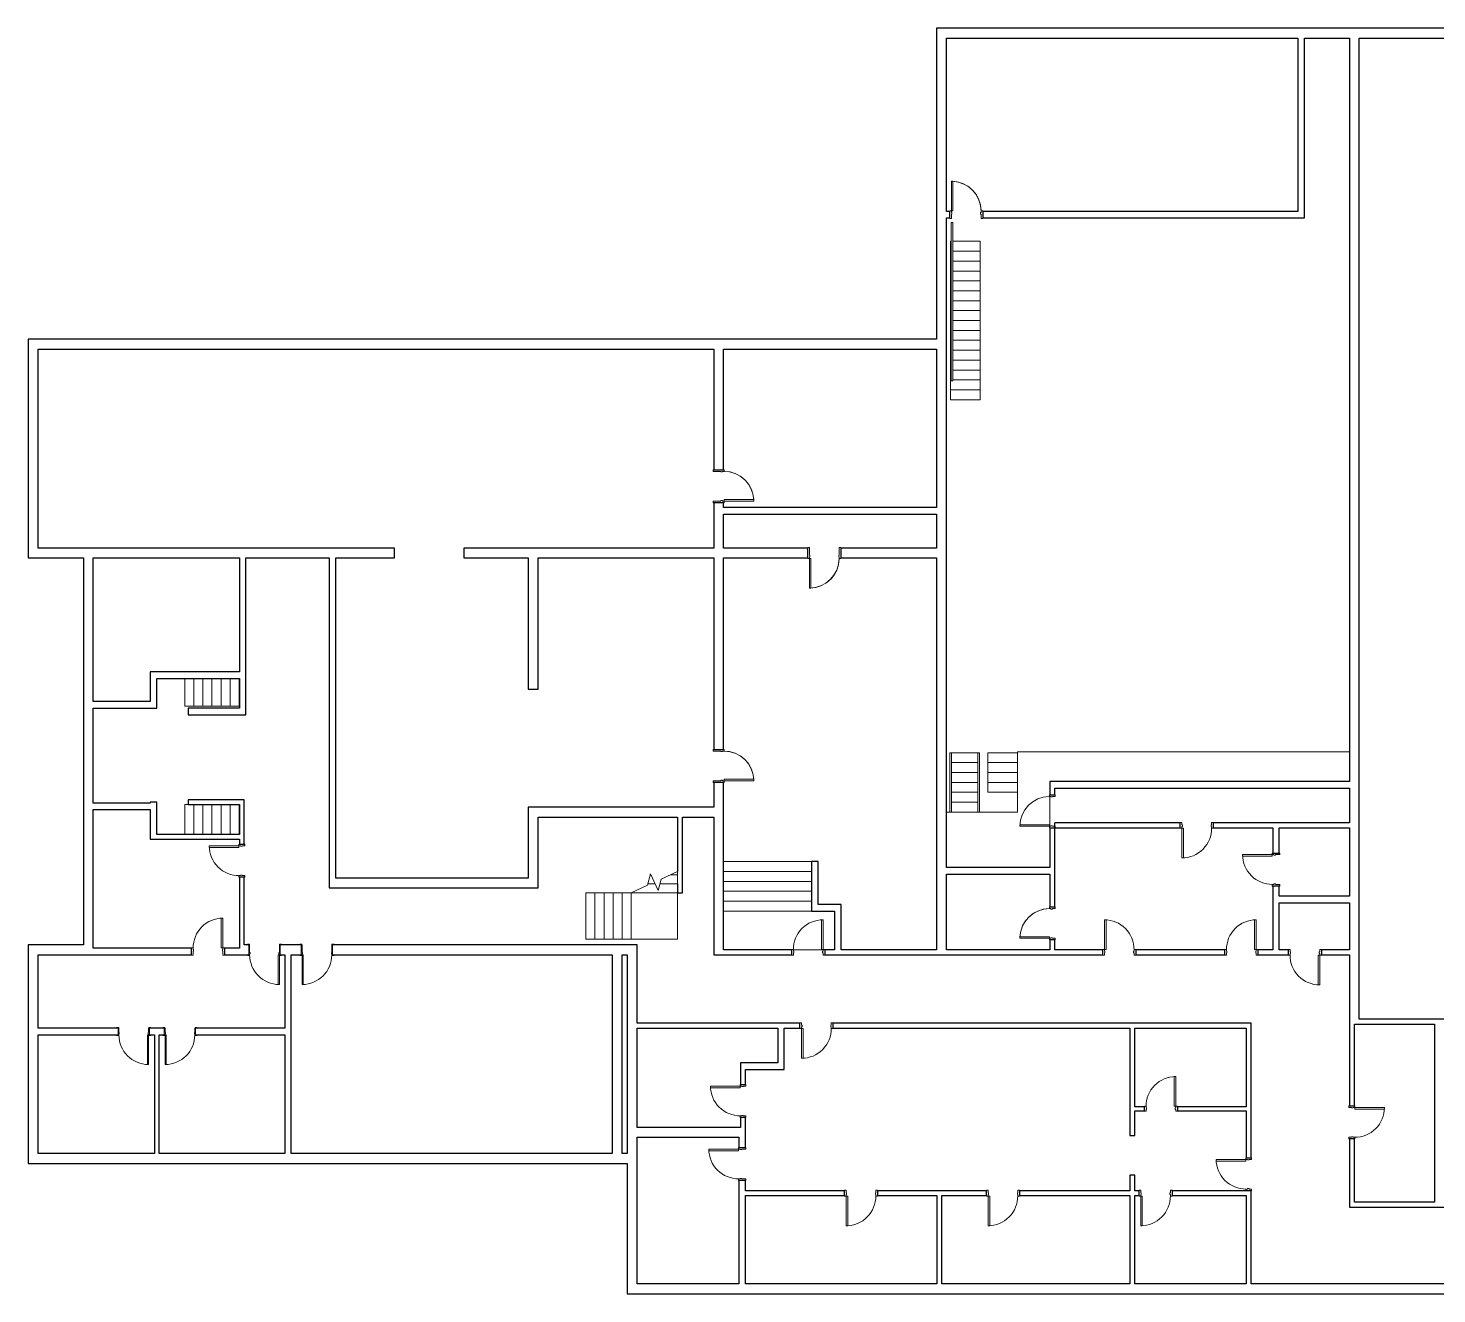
# Model space of a CAD drawing. Header units: inches. Extents: x -7329 to 7277, y -991 to 2141.
# Drawn here: x -7329 to -5622, y 607 to 2141 of the extents above; entities that cross this region are included whole.
import ezdxf

# ---------------------------------------------------------------- set-up
doc = ezdxf.new("R2010")
doc.units = ezdxf.units.IN
doc.header["$MEASUREMENT"] = 0
for name, color, linetype, lineweight in [('A-DOOR', 31, 'Continuous', 9), ('A-DOOR-FRAM', 31, 'Continuous', 15), ('A-FLOR', 192, 'Continuous', 9), ('A-FLOR-HRAL', 11, 'Continuous', 9), ('A-WALL', 113, 'Continuous', 9), ('I-WALL', 2, 'Continuous', 9), ('S-STRS', 31, 'Continuous', 9), ('S-STRS-MBND', 31, 'Continuous', 9)]:
    doc.layers.add(name, color=color, linetype=linetype, lineweight=lineweight)

# ---------------------------------------------------------------- blocks, each defined once
blk = doc.blocks.new('Door-Interior-Single-3_Panel_Vert-Wood - 36_ x 96_-5258349-LEVEL 2 Map Export')
at = {"layer": 'A-DOOR'}
for p, q in [((-20.75, 6.875), (-18.25, 6.875)), ((-20.75, 6.125), (-20.75, 6.875)), ((-18.25, 6.125), (-20.75, 6.125)), ((-18.25, 6.875), (-18.25, 6.125)), ((18.25, 6.875), (20.75, 6.875)), ((18.25, 6.125), (18.25, 6.875)), ((20.75, 6.125), (18.25, 6.125)), ((20.75, 6.875), (20.75, 6.125)), ((-20.75, -5.875), (-18.25, -5.875)), ((-20.75, -6.625), (-20.75, -5.875)), ((-18.25, -6.625), (-20.75, -6.625)), ((-18.25, -5.875), (-18.25, -6.625)), ((16.625, -5.875), (18, -5.875)), ((16.625, -41.875), (16.625, -5.875)), ((18, -5.875), (18, -41.875)), ((18.25, -5.875), (20.75, -5.875)), ((18.25, -6.625), (18.25, -5.875)), ((20.75, -6.625), (18.25, -6.625)), ((20.75, -5.875), (20.75, -6.625)), ((18, -41.875), (16.625, -41.875))]:
    blk.add_line(p, q, dxfattribs=at)
blk.add_arc((18, -5.875), 36, 180, 270, dxfattribs=at)
at = {"layer": 'A-DOOR-FRAM'}
for p, q in [((-19, -5.875), (-19, 6.125)), ((-18.25, 6.125), (-18, 6.125)), ((-18, 6.125), (-18, -3.125)), ((18, 6.125), (18.25, 6.125)), ((18, -3.125), (18, 6.125)), ((19, 6.125), (19, -5.875)), ((-18, -5.875), (-18.25, -5.875)), ((-18, -3.125), (-17.5, -3.125)), ((-18, -4.5), (-18, -5.875)), ((-17.5, -4.5), (-18, -4.5)), ((-17.5, -3.125), (-17.5, -4.5)), ((17.5, -3.125), (18, -3.125)), ((17.5, -4.5), (17.5, -3.125)), ((18, -4.5), (17.5, -4.5)), ((18, -5.875), (18, -4.5)), ((18.25, -5.875), (18, -5.875))]:
    blk.add_line(p, q, dxfattribs=at)
blk = doc.blocks.new('Door-Interior-Single-3_Panel_Vert-Wood - 36_ x 96_-5258340-LEVEL 2 Map Export')
at = {"layer": 'A-DOOR'}
for p, q in [((-20.75, 4.875), (-18.25, 4.875)), ((-20.75, 4.125), (-20.75, 4.875)), ((-18.25, 4.125), (-20.75, 4.125)), ((-18.25, 4.875), (-18.25, 4.125)), ((18.25, 4.875), (20.75, 4.875)), ((18.25, 4.125), (18.25, 4.875)), ((20.75, 4.125), (18.25, 4.125)), ((20.75, 4.875), (20.75, 4.125)), ((-20.75, -3.875), (-18.25, -3.875)), ((-20.75, -4.625), (-20.75, -3.875)), ((-18.25, -4.625), (-20.75, -4.625)), ((-18.25, -3.875), (-18.25, -4.625)), ((16.625, -3.875), (18, -3.875)), ((16.625, -39.875), (16.625, -3.875)), ((18, -3.875), (18, -39.875)), ((18.25, -3.875), (20.75, -3.875)), ((18.25, -4.625), (18.25, -3.875)), ((20.75, -4.625), (18.25, -4.625)), ((20.75, -3.875), (20.75, -4.625)), ((18, -39.875), (16.625, -39.875))]:
    blk.add_line(p, q, dxfattribs=at)
blk.add_arc((18, -3.875), 36, 180, 270, dxfattribs=at)
at = {"layer": 'A-DOOR-FRAM'}
for p, q in [((-19, -3.875), (-19, 4.125)), ((-18.25, 4.125), (-18, 4.125)), ((-18, 4.125), (-18, -1.125)), ((18, 4.125), (18.25, 4.125)), ((18, -1.125), (18, 4.125)), ((19, 4.125), (19, -3.875)), ((-18, -3.875), (-18.25, -3.875)), ((-18, -1.125), (-17.5, -1.125)), ((-18, -2.5), (-18, -3.875)), ((-17.5, -2.5), (-18, -2.5)), ((-17.5, -1.125), (-17.5, -2.5)), ((17.5, -1.125), (18, -1.125)), ((17.5, -2.5), (17.5, -1.125)), ((18, -2.5), (17.5, -2.5)), ((18, -3.875), (18, -2.5)), ((18.25, -3.875), (18, -3.875))]:
    blk.add_line(p, q, dxfattribs=at)
blk = doc.blocks.new('Door-Interior-Single-3_Panel_Vert-Wood - 36_ x 96_-5257969-LEVEL 2 Map Export')
at = {"layer": 'A-DOOR'}
for p, q in [((18, 39.875), (16.625, 39.875)), ((16.625, 39.875), (16.625, 3.875)), ((18, 3.875), (18, 39.875)), ((-18.25, 4.625), (-20.75, 4.625)), ((-20.75, 4.625), (-20.75, 3.875)), ((-20.75, 3.875), (-18.25, 3.875)), ((-18.25, 3.875), (-18.25, 4.625)), ((16.625, 3.875), (18, 3.875)), ((20.75, 4.625), (18.25, 4.625)), ((18.25, 4.625), (18.25, 3.875)), ((18.25, 3.875), (20.75, 3.875)), ((20.75, 3.875), (20.75, 4.625)), ((-18.25, -4.125), (-20.75, -4.125)), ((-20.75, -4.125), (-20.75, -4.875)), ((-20.75, -4.875), (-18.25, -4.875)), ((-18.25, -4.875), (-18.25, -4.125)), ((20.75, -4.125), (18.25, -4.125)), ((18.25, -4.125), (18.25, -4.875)), ((18.25, -4.875), (20.75, -4.875)), ((20.75, -4.875), (20.75, -4.125))]:
    blk.add_line(p, q, dxfattribs=at)
blk.add_arc((18, 3.875), 36, 90, 180, dxfattribs=at)
at = {"layer": 'A-DOOR-FRAM'}
for p, q in [((-19, 3.875), (-19, -4.125)), ((-18, 3.875), (-18.25, 3.875)), ((-18, 2.5), (-18, 3.875)), ((-17.5, 2.5), (-18, 2.5)), ((-18, -4.125), (-18, 1.125)), ((-18, 1.125), (-17.5, 1.125)), ((-17.5, 1.125), (-17.5, 2.5)), ((18, 2.5), (17.5, 2.5)), ((17.5, 2.5), (17.5, 1.125)), ((17.5, 1.125), (18, 1.125)), ((18, 3.875), (18, 2.5)), ((18.25, 3.875), (18, 3.875)), ((18, 1.125), (18, -4.125)), ((19, -4.125), (19, 3.875)), ((-18.25, -4.125), (-18, -4.125)), ((18, -4.125), (18.25, -4.125))]:
    blk.add_line(p, q, dxfattribs=at)
blk = doc.blocks.new('Door-Interior-Single-3_Panel_Vert-Wood - 36_ x 96_-5257896-LEVEL 2 Map Export')
at = {"layer": 'A-DOOR'}
for p, q in [((18, 41.875), (16.625, 41.875)), ((16.625, 41.875), (16.625, 5.875)), ((18, 5.875), (18, 41.875)), ((-18.25, 6.625), (-20.75, 6.625)), ((-20.75, 6.625), (-20.75, 5.875)), ((-20.75, 5.875), (-18.25, 5.875)), ((-18.25, 5.875), (-18.25, 6.625)), ((16.625, 5.875), (18, 5.875)), ((20.75, 6.625), (18.25, 6.625)), ((18.25, 6.625), (18.25, 5.875)), ((18.25, 5.875), (20.75, 5.875)), ((20.75, 5.875), (20.75, 6.625)), ((-18.25, -6.125), (-20.75, -6.125)), ((-20.75, -6.125), (-20.75, -6.875)), ((-20.75, -6.875), (-18.25, -6.875)), ((-18.25, -6.875), (-18.25, -6.125)), ((20.75, -6.125), (18.25, -6.125)), ((18.25, -6.125), (18.25, -6.875)), ((18.25, -6.875), (20.75, -6.875)), ((20.75, -6.875), (20.75, -6.125))]:
    blk.add_line(p, q, dxfattribs=at)
blk.add_arc((18, 5.875), 36, 90, 180, dxfattribs=at)
at = {"layer": 'A-DOOR-FRAM'}
for p, q in [((-19, 5.875), (-19, -6.125)), ((-18, 5.875), (-18.25, 5.875)), ((-18, 4.5), (-18, 5.875)), ((-17.5, 4.5), (-18, 4.5)), ((-18, -6.125), (-18, 3.125)), ((-18, 3.125), (-17.5, 3.125)), ((-17.5, 3.125), (-17.5, 4.5)), ((18, 4.5), (17.5, 4.5)), ((17.5, 4.5), (17.5, 3.125)), ((17.5, 3.125), (18, 3.125)), ((18, 5.875), (18, 4.5)), ((18.25, 5.875), (18, 5.875)), ((18, 3.125), (18, -6.125)), ((19, -6.125), (19, 5.875)), ((-18.25, -6.125), (-18, -6.125)), ((18, -6.125), (18.25, -6.125))]:
    blk.add_line(p, q, dxfattribs=at)
blk = doc.blocks.new('Door-Single_CE_ - WD Door-2_ WD Frame-5264573-LEVEL 2 Map Export')
at = {"layer": 'A-DOOR'}
for p, q in [((18, 39.5), (16, 39.5)), ((16, 39.5), (16, 3.5)), ((18, 3.5), (18, 39.5)), ((16, 3.5), (18, 3.5))]:
    blk.add_line(p, q, dxfattribs=at)
at = {"layer": 'A-DOOR', "lineweight": 15}
for p, q in [((18, 39.5), (16, 39.5)), ((16, 39.5), (16, 3.5)), ((18, 3.5), (18, 39.5)), ((18, 3.5), (16, 3.5))]:
    blk.add_line(p, q, dxfattribs=at)
at = {"layer": 'A-DOOR'}
blk.add_arc((18, 3.5), 36, 90, 180.5, dxfattribs=at)
blk.add_arc((18, 3.5), 36, 90, 180.5, dxfattribs=at)
blk.add_arc((18, 3.5), 36, 90, 180.5, dxfattribs=at)
blk.add_arc((18, 3.5), 36, 90, 180.5, dxfattribs=at)
at = {"layer": 'A-DOOR-FRAM'}
for p, q in [((-18, 3.5), (-20, 3.5)), ((-20, 3.5), (-20, -3.5)), ((-18, 1.5), (-18, 3.5)), ((-17.5, 1.5), (-18, 1.5)), ((-17.5, -0.5), (-17.5, 1.5)), ((18, 1.5), (17.5, 1.5)), ((17.5, 1.5), (17.5, -0.5)), ((20, 3.5), (18, 3.5)), ((18, 3.5), (18, 1.5)), ((20, -3.5), (20, 3.5)), ((-20, -3.5), (-18, -3.5)), ((-18, -3.5), (-18, -0.5)), ((-18, -0.5), (-17.5, -0.5)), ((17.5, -0.5), (18, -0.5)), ((18, -0.5), (18, -3.5)), ((18, -3.5), (20, -3.5))]:
    blk.add_line(p, q, dxfattribs=at)
blk = doc.blocks.new('Door-Single_CE_ - WD Door-2_ WD Frame-5264914-LEVEL 2 Map Export')
at = {"layer": 'A-DOOR'}
for p, q in [((18, 40.5), (16, 40.5)), ((16, 40.5), (16, 4.5)), ((18, 4.5), (18, 40.5)), ((16, 4.5), (18, 4.5))]:
    blk.add_line(p, q, dxfattribs=at)
at = {"layer": 'A-DOOR', "lineweight": 15}
for p, q in [((18, 40.5), (16, 40.5)), ((16, 40.5), (16, 4.5)), ((18, 4.5), (18, 40.5)), ((18, 4.5), (16, 4.5))]:
    blk.add_line(p, q, dxfattribs=at)
at = {"layer": 'A-DOOR'}
blk.add_arc((18, 4.5), 36, 90, 180.5, dxfattribs=at)
blk.add_arc((18, 4.5), 36, 90, 180.5, dxfattribs=at)
blk.add_arc((18, 4.5), 36, 90, 180.5, dxfattribs=at)
blk.add_arc((18, 4.5), 36, 90, 180.5, dxfattribs=at)
at = {"layer": 'A-DOOR-FRAM'}
for p, q in [((-18, 4.5), (-20, 4.5)), ((-20, 4.5), (-20, -4.5)), ((-18, 2.5), (-18, 4.5)), ((-17.5, 2.5), (-18, 2.5)), ((-18, -4.5), (-18, 0.5)), ((-18, 0.5), (-17.5, 0.5)), ((-17.5, 0.5), (-17.5, 2.5)), ((18, 2.5), (17.5, 2.5)), ((17.5, 2.5), (17.5, 0.5)), ((17.5, 0.5), (18, 0.5)), ((20, 4.5), (18, 4.5)), ((18, 4.5), (18, 2.5)), ((18, 0.5), (18, -4.5)), ((20, -4.5), (20, 4.5)), ((-20, -4.5), (-18, -4.5)), ((18, -4.5), (20, -4.5))]:
    blk.add_line(p, q, dxfattribs=at)
blk = doc.blocks.new('Door-Single_CE_ - WD Door-2_ WD Frame-V1-LEVEL 2 Map Export')
at = {"layer": 'A-DOOR', "lineweight": 15}
for p, q in [((18, 39.5), (16, 39.5)), ((16, 39.5), (16, 3.5)), ((18, 3.5), (18, 39.5)), ((18, 3.5), (16, 3.5))]:
    blk.add_line(p, q, dxfattribs=at)
at = {"layer": 'A-DOOR'}
blk.add_arc((18, 3.5), 36, 90, 180.5, dxfattribs=at)
blk.add_arc((18, 3.5), 36, 90, 180.5, dxfattribs=at)
at = {"layer": 'A-DOOR-FRAM'}
for p, q in [((-18, 3.5), (-20, 3.5)), ((-20, 3.5), (-20, -3.5)), ((-18, 1.5), (-18, 3.5)), ((-17.5, 1.5), (-18, 1.5)), ((-17.5, -0.5), (-17.5, 1.5)), ((18, 1.5), (17.5, 1.5)), ((17.5, 1.5), (17.5, -0.5)), ((20, 3.5), (18, 3.5)), ((18, 3.5), (18, 1.5)), ((20, -3.5), (20, 3.5)), ((-20, -3.5), (-18, -3.5)), ((-18, -3.5), (-18, -0.5)), ((-18, -0.5), (-17.5, -0.5)), ((17.5, -0.5), (18, -0.5)), ((18, -0.5), (18, -3.5)), ((18, -3.5), (20, -3.5))]:
    blk.add_line(p, q, dxfattribs=at)
blk = doc.blocks.new('Door-Single_CE_ - WD Door-2_ WD Frame-5266117-LEVEL 2 Map Export')
at = {"layer": 'A-DOOR'}
for p, q in [((16, -39.5), (16, -3.5)), ((16, -3.5), (18, -3.5)), ((18, -3.5), (18, -39.5)), ((18, -39.5), (16, -39.5))]:
    blk.add_line(p, q, dxfattribs=at)
at = {"layer": 'A-DOOR', "lineweight": 15}
for p, q in [((16, -39.5), (16, -3.5)), ((18, -3.5), (16, -3.5)), ((18, -3.5), (18, -39.5)), ((18, -39.5), (16, -39.5))]:
    blk.add_line(p, q, dxfattribs=at)
at = {"layer": 'A-DOOR'}
blk.add_arc((18, -3.5), 36, 179.5, 270, dxfattribs=at)
blk.add_arc((18, -3.5), 36, 179.5, 270, dxfattribs=at)
blk.add_arc((18, -3.5), 36, 179.5, 270, dxfattribs=at)
blk.add_arc((18, -3.5), 36, 179.5, 270, dxfattribs=at)
at = {"layer": 'A-DOOR-FRAM'}
for p, q in [((-20, 3.5), (-18, 3.5)), ((-20, -3.5), (-20, 3.5)), ((-18, 3.5), (-18, 0.5)), ((-18, 0.5), (-17.5, 0.5)), ((-17.5, 0.5), (-17.5, -1.5)), ((17.5, 0.5), (18, 0.5)), ((17.5, -1.5), (17.5, 0.5)), ((18, 3.5), (20, 3.5)), ((18, 0.5), (18, 3.5)), ((20, 3.5), (20, -3.5)), ((-18, -3.5), (-20, -3.5)), ((-18, -1.5), (-18, -3.5)), ((-17.5, -1.5), (-18, -1.5)), ((18, -1.5), (17.5, -1.5)), ((18, -3.5), (18, -1.5)), ((20, -3.5), (18, -3.5))]:
    blk.add_line(p, q, dxfattribs=at)
blk = doc.blocks.new('Door-Single_CE_ - WD Door-2_ WD Frame-5267572-LEVEL 2 Map Export')
at = {"layer": 'A-DOOR'}
for p, q in [((18, 39), (16, 39)), ((16, 39), (16, 3)), ((18, 3), (18, 39)), ((16, 3), (18, 3))]:
    blk.add_line(p, q, dxfattribs=at)
at = {"layer": 'A-DOOR', "lineweight": 15}
for p, q in [((18, 39), (16, 39)), ((16, 39), (16, 3)), ((18, 3), (18, 39)), ((18, 3), (16, 3))]:
    blk.add_line(p, q, dxfattribs=at)
at = {"layer": 'A-DOOR'}
blk.add_arc((18, 3), 36, 90, 180.5, dxfattribs=at)
blk.add_arc((18, 3), 36, 90, 180.5, dxfattribs=at)
blk.add_arc((18, 3), 36, 90, 180.5, dxfattribs=at)
blk.add_arc((18, 3), 36, 90, 180.5, dxfattribs=at)
at = {"layer": 'A-DOOR-FRAM'}
for p, q in [((-18, 3), (-20, 3)), ((-20, 3), (-20, -3)), ((-18, 1), (-18, 3)), ((-17.5, 1), (-18, 1)), ((-17.5, -1), (-17.5, 1)), ((18, 1), (17.5, 1)), ((17.5, 1), (17.5, -1)), ((20, 3), (18, 3)), ((18, 3), (18, 1)), ((20, -3), (20, 3)), ((-20, -3), (-18, -3)), ((-18, -3), (-18, -1)), ((-18, -1), (-17.5, -1)), ((17.5, -1), (18, -1)), ((18, -1), (18, -3)), ((18, -3), (20, -3))]:
    blk.add_line(p, q, dxfattribs=at)
blk = doc.blocks.new('Door-Single-Lite_CE_ - WD Door-2_ WD Frame-LG Lite-5275383-LEVEL 2 Map Export')
at = {"layer": 'A-DOOR'}
for p, q in [((16.25, -4.5), (18, -4.5)), ((16.25, -40.5), (16.25, -4.5)), ((18, -4.5), (18, -40.5)), ((18, -40.5), (16.25, -40.5))]:
    blk.add_line(p, q, dxfattribs=at)
for start, end in [(179.5, 267.19661), (180.57735, 270)]:
    blk.add_arc((18, -4.5), 36, start, end, dxfattribs=at)
at = {"layer": 'A-DOOR-FRAM'}
for p, q in [((-20, 4.5), (-18, 4.5)), ((-20, -4.5), (-20, 4.5)), ((-18, 4.5), (-18, -0.75)), ((18, 4.5), (20, 4.5)), ((18, -0.75), (18, 4.5)), ((20, 4.5), (20, -4.5)), ((-18, -4.5), (-20, -4.5)), ((-18, -0.75), (-17.5, -0.75)), ((-18, -2.75), (-18, -4.5)), ((-17.5, -2.75), (-18, -2.75)), ((-17.5, -0.75), (-17.5, -2.75)), ((17.5, -0.75), (18, -0.75)), ((17.5, -2.75), (17.5, -0.75)), ((18, -2.75), (17.5, -2.75)), ((18, -4.5), (18, -2.75)), ((20, -4.5), (18, -4.5))]:
    blk.add_line(p, q, dxfattribs=at)
blk = doc.blocks.new('Railing - Railing-5275553-LEVEL 2 Map Export')
at = {"layer": 'A-FLOR-HRAL'}
for p, q in [((-6210.6, 1905.4), (-6208.6, 1905.4)), ((-6210.6, 1882.6), (-6210.6, 1905.4)), ((-6208.6, 1882.6), (-6208.6, 1905.4)), ((-6210.6, 1713.4), (-6210.6, 1882.6)), ((-6208.6, 1713.4), (-6208.6, 1882.6)), ((-6208.6, 1713.4), (-6210.6, 1713.4))]:
    blk.add_line(p, q, dxfattribs=at)
blk = doc.blocks.new('Door-Single-Lite_CE_ - WD Door-2_ WD Frame-LG Lite-5278804-LEVEL 2 Map Export')
at = {"layer": 'A-DOOR'}
for p, q in [((18, 42.5), (16.25, 42.5)), ((16.25, 42.5), (16.25, 6.5)), ((18, 6.5), (18, 42.5)), ((16.25, 6.5), (18, 6.5))]:
    blk.add_line(p, q, dxfattribs=at)
for start, end in [(90, 179.42265), (92.80339, 180.5)]:
    blk.add_arc((18, 6.5), 36, start, end, dxfattribs=at)
at = {"layer": 'A-DOOR-FRAM'}
for p, q in [((-18, 6.5), (-20, 6.5)), ((-20, 6.5), (-20, -6.5)), ((-18, 4.75), (-18, 6.5)), ((-17.5, 4.75), (-18, 4.75)), ((-18, -6.5), (-18, 2.75)), ((-18, 2.75), (-17.5, 2.75)), ((-17.5, 2.75), (-17.5, 4.75)), ((18, 4.75), (17.5, 4.75)), ((17.5, 4.75), (17.5, 2.75)), ((17.5, 2.75), (18, 2.75)), ((20, 6.5), (18, 6.5)), ((18, 6.5), (18, 4.75)), ((18, 2.75), (18, -6.5)), ((20, -6.5), (20, 6.5)), ((-20, -6.5), (-18, -6.5)), ((18, -6.5), (20, -6.5))]:
    blk.add_line(p, q, dxfattribs=at)
blk = doc.blocks.new('Door-Single-Lite_CE_ - WD Door-2_ WD Frame-LG Lite-5270366-LEVEL 2 Map Export')
at = {"layer": 'A-DOOR'}
for p, q in [((16.25, -3.5), (18, -3.5)), ((16.25, -39.5), (16.25, -3.5)), ((18, -3.5), (18, -39.5)), ((18, -39.5), (16.25, -39.5))]:
    blk.add_line(p, q, dxfattribs=at)
for start, end in [(179.5, 267.19661), (180.57735, 270)]:
    blk.add_arc((18, -3.5), 36, start, end, dxfattribs=at)
at = {"layer": 'A-DOOR-FRAM'}
for p, q in [((-20, 3.5), (-18, 3.5)), ((-20, -3.5), (-20, 3.5)), ((-18, 3.5), (-18, 0.25)), ((-18, 0.25), (-17.5, 0.25)), ((-17.5, 0.25), (-17.5, -1.75)), ((17.5, 0.25), (18, 0.25)), ((17.5, -1.75), (17.5, 0.25)), ((18, 3.5), (20, 3.5)), ((18, 0.25), (18, 3.5)), ((20, 3.5), (20, -3.5)), ((-18, -3.5), (-20, -3.5)), ((-18, -1.75), (-18, -3.5)), ((-17.5, -1.75), (-18, -1.75)), ((18, -1.75), (17.5, -1.75)), ((18, -3.5), (18, -1.75)), ((20, -3.5), (18, -3.5))]:
    blk.add_line(p, q, dxfattribs=at)
blk = doc.blocks.new('Door-Single-Lite_CE_ - WD Door-2_ WD Frame-LG Lite-V2-LEVEL 2 Map Export')
at = {"layer": 'A-DOOR'}
for p, q in [((16.25, -3.5), (18, -3.5)), ((16.25, -39.5), (16.25, -3.5)), ((18, -3.5), (18, -39.5)), ((18, -39.5), (16.25, -39.5))]:
    blk.add_line(p, q, dxfattribs=at)
blk.add_arc((18, -3.5), 36, 180.57735, 270, dxfattribs=at)
at = {"layer": 'A-DOOR-FRAM'}
for p, q in [((-20, 3.5), (-18, 3.5)), ((-20, -3.5), (-20, 3.5)), ((-18, 3.5), (-18, 0.25)), ((-18, 0.25), (-17.5, 0.25)), ((-17.5, 0.25), (-17.5, -1.75)), ((17.5, 0.25), (18, 0.25)), ((17.5, -1.75), (17.5, 0.25)), ((18, 3.5), (20, 3.5)), ((18, 0.25), (18, 3.5)), ((20, 3.5), (20, -3.5)), ((-18, -3.5), (-20, -3.5)), ((-18, -1.75), (-18, -3.5)), ((-17.5, -1.75), (-18, -1.75)), ((18, -1.75), (17.5, -1.75)), ((18, -3.5), (18, -1.75)), ((20, -3.5), (18, -3.5))]:
    blk.add_line(p, q, dxfattribs=at)
blk = doc.blocks.new('Railing - Railing-5282856-LEVEL 2 Map Export')
at = {"layer": 'A-FLOR-HRAL'}
for p, q in [((-6178.4, 1262.8), (-6176.4, 1262.8)), ((-6178.4, 1262.8), (-6178.4, 1190.8)), ((-6176.4, 1262.8), (-6176.4, 1190.8)), ((-6176.4, 1190.8), (-6178.4, 1190.8))]:
    blk.add_line(p, q, dxfattribs=at)
blk = doc.blocks.new('Railing - Railing-5282860-LEVEL 2 Map Export')
at = {"layer": 'A-FLOR-HRAL'}
for p, q in [((-6212.4, 1262.8), (-6210.4, 1262.8)), ((-6212.4, 1262.8), (-6212.4, 1190.8)), ((-6210.4, 1262.8), (-6210.4, 1190.8)), ((-6210.4, 1190.8), (-6212.4, 1190.8))]:
    blk.add_line(p, q, dxfattribs=at)

msp = doc.modelspace()

# ---------------------------------------------------------------- linework, layer by layer
at = {"layer": 'A-FLOR'}
for p, q in [((-5727.9, 1263.7), (-6130.1, 1263.7)), ((-6130.1, 1263.7), (-6130.1, 1190.6)), ((-6090.9, 1173.7), (-6090.9, 1209.7)), ((-6130.1, 1190.6), (-6216.4, 1190.6))]:
    msp.add_line(p, q, dxfattribs=at)
at = {"layer": 'A-WALL', "lineweight": 25}
for p, q in [((-4287.9, 2140.9), (-6228.4, 2140.9)), ((-6228.4, 2140.9), (-6228.4, 1763.8)), ((-6216.4, 2128.9), (-5790.4, 2128.9)), ((-6216.4, 1918.9), (-6216.4, 2128.9)), ((-5790.4, 2128.9), (-5790.4, 1918.9)), ((-5782.4, 2128.9), (-5727.9, 2128.9)), ((-5782.4, 1910.9), (-5782.4, 2128.9)), ((-5727.9, 2128.9), (-5727.9, 1227.7)), ((-5715.9, 939.9), (-5715.9, 2128.9)), ((-5715.9, 2128.9), (-4299.9, 2128.9)), ((-6212.4, 1918.9), (-6216.4, 1918.9)), ((-6212.4, 1910.9), (-6212.4, 1918.9)), ((-5790.4, 1918.9), (-6172.4, 1918.9)), ((-6172.4, 1918.9), (-6172.4, 1910.9)), ((-6216.4, 1123.7), (-6216.4, 1910.9)), ((-6216.4, 1910.9), (-6212.4, 1910.9)), ((-6172.4, 1910.9), (-5782.4, 1910.9)), ((-7329.4, 1763.8), (-7329.4, 1498.8)), ((-6228.4, 1763.8), (-7329.4, 1763.8)), ((-7317.4, 1510.8), (-7317.4, 1751.8)), ((-7317.4, 1751.8), (-6498.4, 1751.8)), ((-6498.4, 1751.8), (-6498.4, 1605.8)), ((-6486.4, 1605.8), (-6486.4, 1751.8)), ((-6486.4, 1751.8), (-6228.4, 1751.8)), ((-6228.4, 1751.8), (-6228.4, 1559.8)), ((-6498.4, 1605.8), (-6486.4, 1605.8)), ((-6498.4, 1565.8), (-6498.4, 1510.8)), ((-6486.4, 1565.8), (-6498.4, 1565.8)), ((-6486.4, 1559.8), (-6486.4, 1565.8)), ((-6228.4, 1559.8), (-6486.4, 1559.8)), ((-6486.4, 1510.8), (-6486.4, 1551.8)), ((-6486.4, 1551.8), (-6228.4, 1551.8)), ((-6228.4, 1551.8), (-6228.4, 1510.8)), ((-6885.4, 1510.8), (-7317.4, 1510.8)), ((-6885.4, 1498.8), (-6885.4, 1510.8)), ((-6498.4, 1510.8), (-6801.4, 1510.8)), ((-6801.4, 1510.8), (-6801.4, 1498.8)), ((-6384.4, 1510.8), (-6486.4, 1510.8)), ((-6384.4, 1498.8), (-6384.4, 1510.8)), ((-6228.4, 1510.8), (-6344.4, 1510.8)), ((-6344.4, 1510.8), (-6344.4, 1498.8)), ((-7329.4, 1498.8), (-7262.4, 1498.8)), ((-7262.4, 1498.8), (-7262.4, 1029.8)), ((-7250.4, 1324.8), (-7250.4, 1498.8)), ((-7250.4, 1498.8), (-7073.4, 1498.8)), ((-7073.4, 1498.8), (-7073.4, 1360.8)), ((-7065.4, 1308.8), (-7065.4, 1498.8)), ((-7065.4, 1498.8), (-6964.4, 1498.8)), ((-6964.4, 1498.8), (-6964.4, 1098.8)), ((-6956.4, 1498.8), (-6885.4, 1498.8)), ((-6956.4, 1110.8), (-6956.4, 1498.8)), ((-6801.4, 1498.8), (-6723.4, 1498.8)), ((-6723.4, 1498.8), (-6723.4, 1339.8)), ((-6711.4, 1339.8), (-6711.4, 1498.8)), ((-6711.4, 1498.8), (-6498.4, 1498.8)), ((-6498.4, 1498.8), (-6498.4, 1266.8)), ((-6486.4, 1498.8), (-6384.4, 1498.8)), ((-6486.4, 1266.8), (-6486.4, 1498.8)), ((-6344.4, 1498.8), (-6228.4, 1498.8)), ((-6228.4, 1498.8), (-6228.4, 1023.8)), ((-7181.4, 1360.8), (-7181.4, 1324.8)), ((-7073.4, 1360.8), (-7181.4, 1360.8)), ((-7173.4, 1316.8), (-7173.4, 1352.8)), ((-7173.4, 1352.8), (-7073.4, 1352.8)), ((-7073.4, 1352.8), (-7073.4, 1316.8)), ((-6723.4, 1339.8), (-6711.4, 1339.8)), ((-7181.4, 1324.8), (-7250.4, 1324.8)), ((-7250.4, 1201.8), (-7250.4, 1316.8)), ((-7250.4, 1316.8), (-7173.4, 1316.8)), ((-7073.4, 1316.8), (-7135.4, 1316.8)), ((-7135.4, 1316.8), (-7135.4, 1308.8)), ((-7135.4, 1308.8), (-7065.4, 1308.8)), ((-6498.4, 1266.8), (-6486.4, 1266.8)), ((-6486.4, 1226.8), (-6498.4, 1226.8)), ((-6498.4, 1226.8), (-6498.4, 1196.8)), ((-6486.4, 1023.8), (-6486.4, 1226.8)), ((-5727.9, 1227.7), (-6090.9, 1227.7)), ((-6090.9, 1227.7), (-6090.9, 1211.7)), ((-6084.9, 1211.7), (-6084.9, 1219.7)), ((-6084.9, 1219.7), (-5727.9, 1219.7)), ((-5727.9, 1219.7), (-5727.9, 1177.7)), ((-7181.4, 1201.8), (-7250.4, 1201.8)), ((-7181.4, 1202.8), (-7181.4, 1201.8)), ((-7173.4, 1202.8), (-7181.4, 1202.8)), ((-7173.4, 1163.8), (-7173.4, 1202.8)), ((-7067.4, 1205.8), (-7135.4, 1205.8)), ((-7135.4, 1205.8), (-7135.4, 1199.8)), ((-7135.4, 1199.8), (-7073.4, 1199.8)), ((-7073.4, 1199.8), (-7073.4, 1163.8)), ((-7067.4, 1151.8), (-7067.4, 1205.8)), ((-6723.4, 1196.8), (-6723.4, 1110.8)), ((-6498.4, 1196.8), (-6723.4, 1196.8)), ((-6090.9, 1211.7), (-6084.9, 1211.7)), ((-7250.4, 1025.8), (-7250.4, 1193.8)), ((-7250.4, 1193.8), (-7181.4, 1193.8)), ((-7181.4, 1193.8), (-7181.4, 1157.8)), ((-6711.4, 1098.8), (-6711.4, 1184.8)), ((-6711.4, 1184.8), (-6542.4, 1184.8)), ((-6542.4, 1184.8), (-6542.4, 1118.9)), ((-6536.4, 1184.8), (-6498.4, 1184.8)), ((-6536.4, 1092.8), (-6536.4, 1184.8)), ((-6498.4, 1184.8), (-6498.4, 1017.8)), ((-7073.4, 1163.8), (-7173.4, 1163.8)), ((-6090.9, 1171.7), (-6090.9, 1123.7)), ((-6090.9, 1171.7), (-5932.9, 1171.7)), ((-6084.9, 1075.8), (-6084.9, 1177.7)), ((-5932.9, 1177.7), (-6084.9, 1177.7)), ((-5932.9, 1171.7), (-5932.9, 1177.7)), ((-5727.9, 1177.7), (-5892.9, 1177.7)), ((-5892.9, 1177.7), (-5892.9, 1171.7)), ((-5892.9, 1171.7), (-5820.9, 1171.7)), ((-5820.9, 1171.7), (-5820.9, 1141.2)), ((-5812.9, 1171.7), (-5727.9, 1171.7)), ((-5812.9, 1141.2), (-5812.9, 1171.7)), ((-5727.9, 1171.7), (-5727.9, 1088.7)), ((-7181.4, 1157.8), (-7073.4, 1157.8)), ((-7073.4, 1157.8), (-7073.4, 1151.8)), ((-7073.4, 1151.8), (-7067.4, 1151.8)), ((-6371.9, 1130.8), (-6379.9, 1130.8)), ((-6379.9, 1130.8), (-6379.9, 1070.8)), ((-6371.9, 1078.8), (-6371.9, 1130.8)), ((-5820.9, 1141.2), (-5812.9, 1141.2)), ((-7067.4, 1111.8), (-7073.4, 1111.8)), ((-7073.4, 1111.8), (-7073.4, 1025.8)), ((-7067.4, 1029.8), (-7067.4, 1111.8)), ((-6723.4, 1110.8), (-6956.4, 1110.8)), ((-6090.9, 1123.7), (-6216.4, 1123.7)), ((-6216.4, 1023.8), (-6216.4, 1115.7)), ((-6216.4, 1115.7), (-6090.9, 1115.7)), ((-6090.9, 1115.7), (-6090.9, 1075.8)), ((-6964.4, 1098.8), (-6711.4, 1098.8)), ((-6542.4, 1103.8), (-6542.4, 1092.8)), ((-6542.4, 1092.8), (-6536.4, 1092.8)), ((-5820.9, 1101.2), (-5820.9, 1023.8)), ((-5812.9, 1101.2), (-5820.9, 1101.2)), ((-5812.9, 1088.7), (-5812.9, 1101.2)), ((-6343.9, 1078.8), (-6371.9, 1078.8)), ((-6343.9, 1023.8), (-6343.9, 1078.8)), ((-6090.9, 1075.8), (-6084.9, 1075.8)), ((-5727.9, 1088.7), (-5812.9, 1088.7)), ((-5812.9, 1023.8), (-5812.9, 1080.7)), ((-5812.9, 1080.7), (-5727.9, 1080.7)), ((-5727.9, 1080.7), (-5727.9, 1023.8)), ((-6379.9, 1070.8), (-6351.9, 1070.8)), ((-6351.9, 1070.8), (-6351.9, 1023.8)), ((-7329.4, 1029.8), (-7329.4, 764.8)), ((-7262.4, 1029.8), (-7329.4, 1029.8)), ((-7131.4, 1025.8), (-7250.4, 1025.8)), ((-7131.4, 1017.8), (-7131.4, 1025.8)), ((-7073.4, 1025.8), (-7091.4, 1025.8)), ((-7091.4, 1025.8), (-7091.4, 1017.8)), ((-7063.6, 1029.8), (-7067.4, 1029.8)), ((-7000.1, 1029.8), (-7022.1, 1029.8)), ((-6591.4, 1029.8), (-6958.6, 1029.8)), ((-6591.4, 934.9), (-6591.4, 1029.8)), ((-6084.9, 1035.8), (-6090.9, 1035.8)), ((-6090.9, 1035.8), (-6090.9, 1023.8)), ((-6084.9, 1023.8), (-6084.9, 1035.8)), ((-7317.4, 928.8), (-7317.4, 1017.8)), ((-7317.4, 1017.8), (-7131.4, 1017.8)), ((-7091.4, 1017.8), (-7063.6, 1017.8)), ((-7022.1, 1017.8), (-7018.4, 1017.8)), ((-7018.4, 1017.8), (-7018.4, 928.8)), ((-7010.4, 1017.8), (-7000.1, 1017.8)), ((-7010.4, 776.8), (-7010.4, 1017.8)), ((-6958.6, 1017.8), (-6621.4, 1017.8)), ((-6621.4, 1017.8), (-6621.4, 776.8)), ((-6609.4, 1017.8), (-6603.4, 1017.8)), ((-6609.4, 776.8), (-6609.4, 1017.8)), ((-6603.4, 1017.8), (-6603.4, 776.8)), ((-6498.4, 1017.8), (-6403.9, 1017.8)), ((-6403.9, 1023.8), (-6486.4, 1023.8)), ((-6403.9, 1017.8), (-6403.9, 1023.8)), ((-6351.9, 1023.8), (-6363.9, 1023.8)), ((-6363.9, 1023.8), (-6363.9, 1017.8)), ((-6363.9, 1017.8), (-6026.9, 1017.8)), ((-6228.4, 1023.8), (-6343.9, 1023.8)), ((-6090.9, 1023.8), (-6216.4, 1023.8)), ((-6026.9, 1023.8), (-6084.9, 1023.8)), ((-6026.9, 1017.8), (-6026.9, 1023.8)), ((-5878.9, 1023.8), (-5986.9, 1023.8)), ((-5986.9, 1023.8), (-5986.9, 1017.8)), ((-5986.9, 1017.8), (-5878.9, 1017.8)), ((-5878.9, 1017.8), (-5878.9, 1023.8)), ((-5820.9, 1023.8), (-5838.9, 1023.8)), ((-5838.9, 1023.8), (-5838.9, 1017.8)), ((-5838.9, 1017.8), (-5801.9, 1017.8)), ((-5801.9, 1023.8), (-5812.9, 1023.8)), ((-5801.9, 1017.8), (-5801.9, 1023.8)), ((-5727.9, 1023.8), (-5761.9, 1023.8)), ((-5761.9, 1023.8), (-5761.9, 1017.8)), ((-5761.9, 1017.8), (-5727.9, 1017.8)), ((-5727.9, 1017.8), (-5727.9, 834.7)), ((-4299.9, 939.9), (-5715.9, 939.9)), ((-7222.1, 928.8), (-7317.4, 928.8)), ((-7166.1, 928.8), (-7180.6, 928.8)), ((-7018.4, 928.8), (-7124.6, 928.8)), ((-6393.9, 934.9), (-6591.4, 934.9)), ((-6591.4, 928.9), (-6420.9, 928.9)), ((-6591.4, 808.7), (-6591.4, 928.9)), ((-6420.9, 928.9), (-6420.9, 886.9)), ((-6412.9, 928.9), (-6393.9, 928.9)), ((-6412.9, 878.9), (-6412.9, 928.9)), ((-6393.9, 928.9), (-6393.9, 934.9)), ((-5846.9, 934.9), (-6353.9, 934.9)), ((-6353.9, 934.9), (-6353.9, 928.9)), ((-6353.9, 928.9), (-5993.9, 928.9)), ((-5993.9, 928.9), (-5993.9, 798.9)), ((-5987.9, 928.9), (-5852.9, 928.9)), ((-5987.9, 833.7), (-5987.9, 928.9)), ((-5852.9, 928.9), (-5852.9, 833.7)), ((-5846.9, 771.9), (-5846.9, 934.9)), ((-5721.9, 933.9), (-5624.9, 933.9)), ((-5721.9, 834.7), (-5721.9, 933.9)), ((-5624.9, 933.9), (-5624.9, 717.9)), ((-7317.4, 776.8), (-7317.4, 920.8)), ((-7317.4, 920.8), (-7222.1, 920.8)), ((-7180.6, 920.8), (-7176.4, 920.8)), ((-7176.4, 920.8), (-7176.4, 776.8)), ((-7170.4, 776.8), (-7170.4, 920.8)), ((-7170.4, 920.8), (-7166.1, 920.8)), ((-7124.6, 920.8), (-7018.4, 920.8)), ((-7018.4, 920.8), (-7018.4, 776.8)), ((-6465.9, 886.9), (-6465.9, 860.7)), ((-6420.9, 886.9), (-6465.9, 886.9)), ((-6459.9, 860.7), (-6459.9, 878.9)), ((-6459.9, 878.9), (-6412.9, 878.9)), ((-6465.9, 860.7), (-6459.9, 860.7)), ((-6459.9, 820.7), (-6465.9, 820.7)), ((-6465.9, 820.7), (-6465.9, 808.7)), ((-6459.9, 784.3), (-6459.9, 820.7)), ((-5987.9, 798.9), (-5987.9, 828.7)), ((-5852.9, 828.7), (-5852.9, 771.9)), ((-5727.9, 834.7), (-5721.9, 834.7)), ((-6465.9, 808.7), (-6591.4, 808.7)), ((-6591.4, 796.7), (-6467.9, 796.7)), ((-6591.4, 618.9), (-6591.4, 796.7)), ((-6467.9, 796.7), (-6467.9, 784.3)), ((-5993.9, 798.9), (-5987.9, 798.9)), ((-5727.9, 794.7), (-5727.9, 711.9)), ((-5721.9, 794.7), (-5727.9, 794.7)), ((-5721.9, 717.9), (-5721.9, 794.7)), ((-7176.4, 776.8), (-7317.4, 776.8)), ((-7018.4, 776.8), (-7170.4, 776.8)), ((-6621.4, 776.8), (-7010.4, 776.8)), ((-6603.4, 776.8), (-6609.4, 776.8)), ((-6467.9, 784.3), (-6459.9, 784.3)), ((-5852.9, 771.9), (-5846.9, 771.9)), ((-7329.4, 764.8), (-6603.4, 764.8)), ((-6603.4, 764.8), (-6603.4, 606.9)), ((-6459.9, 744.3), (-6467.9, 744.3)), ((-6467.9, 744.3), (-6467.9, 618.9)), ((-6459.9, 731.9), (-6459.9, 744.3)), ((-5993.9, 750.9), (-5993.9, 731.9)), ((-5987.9, 750.9), (-5993.9, 750.9)), ((-5987.9, 731.9), (-5987.9, 750.9)), ((-6339.9, 731.9), (-6459.9, 731.9)), ((-6459.9, 618.9), (-6459.9, 725.9)), ((-6459.9, 725.9), (-6339.9, 725.9)), ((-6339.9, 725.9), (-6339.9, 731.9)), ((-6167.9, 731.9), (-6299.9, 731.9)), ((-6299.9, 731.9), (-6299.9, 725.9)), ((-6299.9, 725.9), (-6227.9, 725.9)), ((-6227.9, 725.9), (-6227.9, 618.9)), ((-6221.9, 725.9), (-6167.9, 725.9)), ((-6221.9, 618.9), (-6221.9, 725.9)), ((-6167.9, 725.9), (-6167.9, 731.9)), ((-5993.9, 731.9), (-6127.9, 731.9)), ((-6127.9, 731.9), (-6127.9, 725.9)), ((-6127.9, 725.9), (-5993.9, 725.9)), ((-5993.9, 725.9), (-5993.9, 618.9)), ((-5982.9, 731.9), (-5987.9, 731.9)), ((-5987.9, 725.9), (-5982.9, 725.9)), ((-5987.9, 618.9), (-5987.9, 725.9)), ((-5982.9, 725.9), (-5982.9, 731.9)), ((-5846.9, 731.9), (-5942.9, 731.9)), ((-5942.9, 731.9), (-5942.9, 725.9)), ((-5942.9, 725.9), (-5852.9, 725.9)), ((-5852.9, 725.9), (-5852.9, 618.9)), ((-5846.9, 618.9), (-5846.9, 731.9)), ((-5624.9, 717.9), (-5721.9, 717.9)), ((-5727.9, 711.9), (-5354.5, 711.9)), ((-6467.9, 618.9), (-6591.4, 618.9)), ((-6227.9, 618.9), (-6459.9, 618.9)), ((-5993.9, 618.9), (-6221.9, 618.9)), ((-5852.9, 618.9), (-5987.9, 618.9)), ((-5476.9, 618.9), (-5846.9, 618.9)), ((-6603.4, 606.9), (-5488.9, 606.9))]:
    msp.add_line(p, q, dxfattribs=at)
at = {"layer": 'I-WALL', "lineweight": 25}
for p, q in [((-5976.4, 833.7), (-5987.9, 833.7)), ((-5987.9, 828.7), (-5976.4, 828.7)), ((-5976.4, 828.7), (-5976.4, 833.7)), ((-5852.9, 833.7), (-5936.4, 833.7)), ((-5936.4, 833.7), (-5936.4, 828.7)), ((-5936.4, 828.7), (-5852.9, 828.7))]:
    msp.add_line(p, q, dxfattribs=at)
at = {"layer": 'S-STRS'}
for p, q in [((-6211.3, 1882.6), (-6210.6, 1882.6)), ((-6211.3, 1870.6), (-6211.3, 1882.6)), ((-6208.6, 1882.6), (-6175.3, 1882.6)), ((-6175.3, 1870.6), (-6175.3, 1882.6)), ((-6211.3, 1858.6), (-6211.3, 1870.6)), ((-6211.3, 1870.6), (-6210.6, 1870.6)), ((-6208.6, 1870.6), (-6175.3, 1870.6)), ((-6175.3, 1858.6), (-6175.3, 1870.6)), ((-6211.3, 1846.6), (-6211.3, 1858.6)), ((-6211.3, 1858.6), (-6210.6, 1858.6)), ((-6211.3, 1834.6), (-6211.3, 1846.6)), ((-6211.3, 1846.6), (-6210.6, 1846.6)), ((-6208.6, 1858.6), (-6175.3, 1858.6)), ((-6208.6, 1846.6), (-6175.3, 1846.6)), ((-6175.3, 1846.6), (-6175.3, 1858.6)), ((-6175.3, 1834.6), (-6175.3, 1846.6)), ((-6211.3, 1822.6), (-6211.3, 1834.6)), ((-6211.3, 1834.6), (-6210.6, 1834.6)), ((-6208.6, 1834.6), (-6175.3, 1834.6)), ((-6175.3, 1822.6), (-6175.3, 1834.6)), ((-6211.3, 1810.6), (-6211.3, 1822.6)), ((-6211.3, 1822.6), (-6210.6, 1822.6)), ((-6211.3, 1798.6), (-6211.3, 1810.6)), ((-6211.3, 1810.6), (-6210.6, 1810.6)), ((-6208.6, 1822.6), (-6175.3, 1822.6)), ((-6208.6, 1810.6), (-6175.3, 1810.6)), ((-6175.3, 1810.6), (-6175.3, 1822.6)), ((-6175.3, 1798.6), (-6175.3, 1810.6)), ((-6211.3, 1786.6), (-6211.3, 1798.6)), ((-6211.3, 1798.6), (-6210.6, 1798.6)), ((-6208.6, 1798.6), (-6175.3, 1798.6)), ((-6175.3, 1786.6), (-6175.3, 1798.6)), ((-6211.3, 1774.6), (-6211.3, 1786.6)), ((-6211.3, 1786.6), (-6210.6, 1786.6)), ((-6208.6, 1786.6), (-6175.3, 1786.6)), ((-6175.3, 1774.6), (-6175.3, 1786.6)), ((-6211.3, 1762.6), (-6211.3, 1774.6)), ((-6211.3, 1774.6), (-6210.6, 1774.6)), ((-6211.3, 1750.6), (-6211.3, 1762.6)), ((-6211.3, 1762.6), (-6210.6, 1762.6)), ((-6208.6, 1774.6), (-6175.3, 1774.6)), ((-6208.6, 1762.6), (-6175.3, 1762.6)), ((-6175.3, 1762.6), (-6175.3, 1774.6)), ((-6175.3, 1750.6), (-6175.3, 1762.6)), ((-6211.3, 1738.6), (-6211.3, 1750.6)), ((-6211.3, 1750.6), (-6210.6, 1750.6)), ((-6208.6, 1750.6), (-6175.3, 1750.6)), ((-6175.3, 1738.6), (-6175.3, 1750.6)), ((-6211.3, 1726.6), (-6211.3, 1738.6)), ((-6211.3, 1738.6), (-6210.6, 1738.6)), ((-6211.3, 1714.6), (-6211.3, 1726.6)), ((-6211.3, 1726.6), (-6210.6, 1726.6)), ((-6208.6, 1738.6), (-6175.3, 1738.6)), ((-6208.6, 1726.6), (-6175.3, 1726.6)), ((-6175.3, 1726.6), (-6175.3, 1738.6)), ((-6175.3, 1714.6), (-6175.3, 1726.6)), ((-6211.3, 1702.6), (-6211.3, 1714.6)), ((-6211.3, 1714.6), (-6210.6, 1714.6)), ((-6208.6, 1714.6), (-6175.3, 1714.6)), ((-6175.3, 1702.6), (-6175.3, 1714.6)), ((-6211.3, 1690.6), (-6211.3, 1702.6)), ((-6211.3, 1702.6), (-6175.3, 1702.6)), ((-6211.3, 1690.6), (-6175.3, 1690.6)), ((-6175.3, 1690.6), (-6175.3, 1702.6)), ((-7139.6, 1352.8), (-7139.6, 1319.1)), ((-7128.6, 1352.8), (-7128.6, 1319.1)), ((-7117.6, 1352.8), (-7117.6, 1319.1)), ((-7106.6, 1352.8), (-7106.6, 1319.1)), ((-7095.6, 1352.8), (-7095.6, 1319.1)), ((-7084.6, 1352.8), (-7084.6, 1319.1)), ((-7073.6, 1352.8), (-7073.6, 1319.1)), ((-7139.6, 1319.1), (-7128.6, 1319.1)), ((-7128.6, 1319.1), (-7117.6, 1319.1)), ((-7117.6, 1319.1), (-7106.6, 1319.1)), ((-7106.6, 1319.1), (-7095.6, 1319.1)), ((-7095.6, 1319.1), (-7084.6, 1319.1)), ((-7084.6, 1319.1), (-7073.6, 1319.1)), ((-6178.4, 1262.8), (-6210.4, 1262.8)), ((-6178.4, 1250.8), (-6210.4, 1250.8)), ((-6166.3, 1262.8), (-6130.3, 1262.8)), ((-6166.3, 1250.8), (-6166.3, 1262.8)), ((-6166.3, 1238.8), (-6166.3, 1250.8)), ((-6166.3, 1250.8), (-6130.3, 1250.8)), ((-6130.3, 1250.8), (-6130.3, 1262.8)), ((-6130.3, 1238.8), (-6130.3, 1250.8)), ((-6178.4, 1238.8), (-6210.4, 1238.8)), ((-6166.3, 1226.8), (-6166.3, 1238.8)), ((-6166.3, 1238.8), (-6130.3, 1238.8)), ((-6130.3, 1226.8), (-6130.3, 1238.8)), ((-6178.4, 1226.8), (-6210.4, 1226.8)), ((-6178.4, 1214.8), (-6210.4, 1214.8)), ((-6166.3, 1214.8), (-6166.3, 1226.8)), ((-6166.3, 1226.8), (-6130.3, 1226.8)), ((-6166.3, 1214.8), (-6130.3, 1214.8)), ((-6130.3, 1214.8), (-6130.3, 1226.8)), ((-7139.6, 1199.8), (-7139.6, 1163.8)), ((-7139.6, 1199.8), (-7135.4, 1199.8)), ((-7128.6, 1199.8), (-7128.6, 1163.8)), ((-7117.6, 1199.8), (-7117.6, 1163.8)), ((-7106.6, 1199.8), (-7106.6, 1163.8)), ((-7095.6, 1199.8), (-7095.6, 1163.8)), ((-7084.6, 1199.8), (-7084.6, 1163.8)), ((-7073.6, 1199.8), (-7073.6, 1163.8)), ((-6178.4, 1202.8), (-6210.4, 1202.8)), ((-6178.4, 1190.8), (-6210.4, 1190.8)), ((-6486.4, 1130.8), (-6379.9, 1130.8)), ((-6575.4, 1114.8), (-6574.5, 1114.8)), ((-6551.2, 1114.8), (-6542.4, 1114.8)), ((-6542.4, 1114.8), (-6542.4, 1118.9)), ((-6542.4, 1103.8), (-6542.4, 1114.8)), ((-6486.4, 1118.8), (-6379.9, 1118.8)), ((-6653.4, 1092.8), (-6653.4, 1036.8)), ((-6653.4, 1092.8), (-6642.4, 1092.8)), ((-6642.4, 1092.8), (-6631.4, 1092.8)), ((-6642.4, 1092.8), (-6642.4, 1036.8)), ((-6631.4, 1092.8), (-6620.4, 1092.8)), ((-6631.4, 1092.8), (-6631.4, 1036.8)), ((-6620.4, 1092.8), (-6609.4, 1092.8)), ((-6620.4, 1092.8), (-6620.4, 1036.8)), ((-6609.4, 1092.8), (-6598.4, 1092.8)), ((-6609.4, 1092.8), (-6609.4, 1036.8)), ((-6598.4, 1092.8), (-6542.4, 1092.8)), ((-6598.4, 1092.8), (-6598.4, 1036.8)), ((-6578.1, 1103.8), (-6569.4, 1103.8)), ((-6563.6, 1103.8), (-6542.4, 1103.8)), ((-6542.4, 1092.8), (-6542.4, 1103.8)), ((-6542.4, 1036.8), (-6542.4, 1092.8)), ((-6486.4, 1106.8), (-6379.9, 1106.8)), ((-6486.4, 1094.8), (-6379.9, 1094.8)), ((-6486.4, 1082.8), (-6379.9, 1082.8)), ((-6379.9, 1070.8), (-6486.4, 1070.8)), ((-6653.4, 1036.8), (-6642.4, 1036.8)), ((-6642.4, 1036.8), (-6631.4, 1036.8)), ((-6631.4, 1036.8), (-6620.4, 1036.8)), ((-6620.4, 1036.8), (-6609.4, 1036.8)), ((-6609.4, 1036.8), (-6598.4, 1036.8)), ((-6598.4, 1036.8), (-6542.4, 1036.8)), ((-6401.9, 1023.8), (-6365.9, 1023.8))]:
    msp.add_line(p, q, dxfattribs=at)
at = {"layer": 'S-STRS-MBND'}
for p, q in [((-6575.1, 1116.1), (-6578.5, 1102.1)), ((-6565.6, 1095.7), (-6575.1, 1116.1)), ((-6542.4, 1118.9), (-6562.2, 1109.7)), ((-6578.5, 1102.1), (-6598.4, 1092.8)), ((-6562.2, 1109.7), (-6565.6, 1095.7))]:
    msp.add_line(p, q, dxfattribs=at)

# ---------------------------------------------------------------- block references
at = {"layer": 'A-DOOR'}
for name, p, rotation in [('Door-Single-Lite_CE_ - WD Door-2_ WD Frame-LG Lite-5275383-LEVEL 2 Map Export', (-6192.4, 1914.9), 180), ('Door-Single-Lite_CE_ - WD Door-2_ WD Frame-LG Lite-5278804-LEVEL 2 Map Export', (-6492.4, 1585.8), 269.9999999999999), ('Door-Single-Lite_CE_ - WD Door-2_ WD Frame-LG Lite-5278804-LEVEL 2 Map Export', (-6364.4, 1504.8), 180), ('Door-Single-Lite_CE_ - WD Door-2_ WD Frame-LG Lite-5278804-LEVEL 2 Map Export', (-6492.4, 1246.8), 269.9999999999995), ('Door-Single-Lite_CE_ - WD Door-2_ WD Frame-LG Lite-V2-LEVEL 2 Map Export', (-6087.9, 1191.7), 270), ('Door-Single_CE_ - WD Door-2_ WD Frame-5264573-LEVEL 2 Map Export', (-5912.9, 1174.7), 180), ('Door-Single_CE_ - WD Door-2_ WD Frame-5264573-LEVEL 2 Map Export', (-7070.4, 1131.8), 89.99999999999991), ('Door-Single_CE_ - WD Door-2_ WD Frame-5264914-LEVEL 2 Map Export', (-5816.9, 1121.2), 90), ('Door-Single-Lite_CE_ - WD Door-2_ WD Frame-LG Lite-5270366-LEVEL 2 Map Export', (-6087.9, 1055.8), 270), ('Door-Single_CE_ - WD Door-2_ WD Frame-5266117-LEVEL 2 Map Export', (-6006.9, 1020.8), 180), ('Door-Interior-Single-3_Panel_Vert-Wood - 36_ x 96_-5257896-LEVEL 2 Map Export', (-6979.4, 1023.7), 180), ('Door-Interior-Single-3_Panel_Vert-Wood - 36_ x 96_-5257969-LEVEL 2 Map Export', (-7145.4, 924.7), 180), ('Door-Single_CE_ - WD Door-2_ WD Frame-5264573-LEVEL 2 Map Export', (-6373.9, 931.9), 180), ('Door-Single_CE_ - WD Door-2_ WD Frame-5264573-LEVEL 2 Map Export', (-6462.9, 840.7), 89.99999999999984), ('Door-Single_CE_ - WD Door-2_ WD Frame-5266117-LEVEL 2 Map Export', (-5724.9, 814.7), 89.99999999999991), ('Door-Single_CE_ - WD Door-2_ WD Frame-5264914-LEVEL 2 Map Export', (-6463.9, 764.3), 89.99999999999989), ('Door-Single_CE_ - WD Door-2_ WD Frame-5264573-LEVEL 2 Map Export', (-5849.9, 751.9), 90), ('Door-Single_CE_ - WD Door-2_ WD Frame-5264573-LEVEL 2 Map Export', (-6319.9, 728.9), 180), ('Door-Single_CE_ - WD Door-2_ WD Frame-5264573-LEVEL 2 Map Export', (-6147.9, 728.9), 180), ('Door-Single_CE_ - WD Door-2_ WD Frame-5264573-LEVEL 2 Map Export', (-5962.9, 728.9), 180)]:
    msp.add_blockref(name, p, dxfattribs=dict(at, rotation=rotation))
for name, p in [('Door-Single_CE_ - WD Door-2_ WD Frame-5264914-LEVEL 2 Map Export', (-7111.4, 1021.8)), ('Door-Single_CE_ - WD Door-2_ WD Frame-V1-LEVEL 2 Map Export', (-6383.9, 1020.8)), ('Door-Single_CE_ - WD Door-2_ WD Frame-5264573-LEVEL 2 Map Export', (-5858.9, 1020.8)), ('Door-Interior-Single-3_Panel_Vert-Wood - 36_ x 96_-5258349-LEVEL 2 Map Export', (-7042.9, 1023.7)), ('Door-Single_CE_ - WD Door-2_ WD Frame-5266117-LEVEL 2 Map Export', (-5781.9, 1020.8)), ('Door-Interior-Single-3_Panel_Vert-Wood - 36_ x 96_-5258340-LEVEL 2 Map Export', (-7201.4, 924.7)), ('Door-Single_CE_ - WD Door-2_ WD Frame-5267572-LEVEL 2 Map Export', (-5956.4, 831.2))]:
    msp.add_blockref(name, p, dxfattribs=at)
at = {"layer": 'A-FLOR-HRAL'}
for name in ['Railing - Railing-5275553-LEVEL 2 Map Export', 'Railing - Railing-5282860-LEVEL 2 Map Export', 'Railing - Railing-5282856-LEVEL 2 Map Export']:
    msp.add_blockref(name, (0, 0), dxfattribs=at)

doc.saveas('drawing.dxf')
